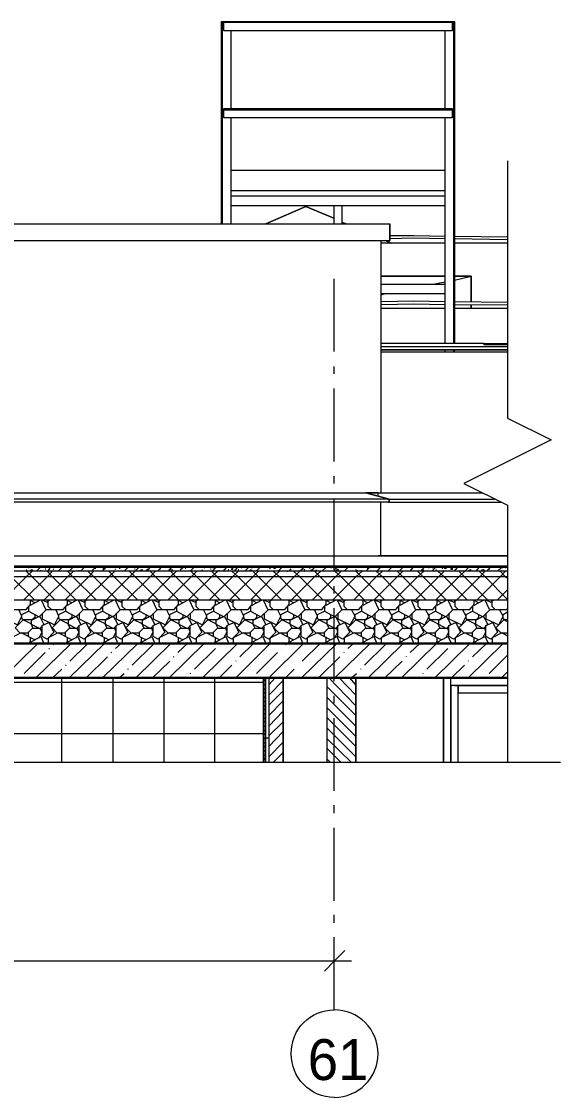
# Model space of a CAD drawing. Header units: millimetres. Extents: x 2294 to 908349, y -83289 to 219220.
# Drawn here: x 840097 to 843920, y 192470 to 200094 of the extents above; entities that cross this region are included whole.
import ezdxf

# ---------------------------------------------------------------- set-up
doc = ezdxf.new("R2010")
doc.units = ezdxf.units.MM
doc.layers.add('PDF _Геометрия', color=7, linetype='Continuous')
doc.layers.add('PDF _Текст', color=7, linetype='Continuous')

msp = doc.modelspace()

# ---------------------------------------------------------------- linework, layer by layer
at = {"layer": 'PDF _Геометрия', "lineweight": 9}
for points in [[(841515.4, 198660), (841515.4, 200093.9), (841519.8, 200093.9), (841581, 200093.9)], [(843102.3, 200093.9), (843163.5, 200093.9), (843167.8, 200093.9), (843167.8, 197811.9)], [(841581, 200028.3), (841581, 199477.5)], [(843102.3, 199477.5), (843102.3, 200028.3)], [(841581, 199411.9), (841581, 198660)], [(843102.3, 197811.9), (843102.3, 199411.9)], [(843543.8, 199105.9), (843543.8, 197283), (843854.2, 197130), (843233.4, 196819.6), (843543.8, 196666.6), (843543.8, 194843.6)], [(841581, 199040.3), (843102.3, 199040.3)], [(841581, 198896.1), (843102.3, 198896.1)], [(843102.3, 198856.7), (841581, 198856.7)], [(841581, 198791.2), (843102.3, 198791.2)], [(842311, 198791.2), (842311, 198660)], [(842372.2, 198660), (842372.2, 198791.2)], [(823128.5, 198542), (823128.5, 198660), (842708.8, 198660), (842708.8, 198542)], [(823128.5, 198660), (823128.5, 198542), (842708.8, 198542), (842708.8, 198660)], [(827670.6, 196981.3), (827670.6, 196754), (830796.3, 196754), (830796.3, 197672), (832077.2, 197672), (832077.2, 196754), (836050.9, 196754), (836050.9, 197519), (838136.2, 197519), (838136.2, 196754), (842647.6, 196754), (842647.6, 198542)], [(842678.2, 198542), (842717.6, 198524.5), (842678.2, 198542)], [(842708.8, 198577), (842879.3, 198577), (843102.3, 198572.6)], [(843102.3, 198555.1), (842879.3, 198559.5), (842708.8, 198555.1)], [(843167.8, 198572.6), (843543.8, 198568.2)], [(843543.8, 198546.4), (843167.8, 198555.1)], [(843102.3, 198524.5), (842647.6, 198524.5)], [(843543.8, 198524.5), (843167.8, 198524.5)], [(842315.4, 197755.1), (842315.4, 198270.9)], [(843102.3, 198231.6), (842647.6, 198231.6)], [(843001.7, 198231.6), (843102.3, 198249.1)], [(843167.8, 198262.2), (843285.9, 198288.4)], [(842647.6, 198166), (843102.3, 198166)], [(842647.6, 198157.3), (842678.2, 198166)], [(842647.6, 198109.2), (842879.3, 198113.6), (843102.3, 198109.2)], [(843102.3, 198087.3), (842879.3, 198091.7), (842647.6, 198087.3)], [(843167.8, 198109.2), (843543.8, 198104.8)], [(843543.8, 198083), (843167.8, 198087.3)], [(843102.3, 198061.1), (842647.6, 198061.1)], [(843543.8, 198061.1), (843167.8, 198061.1)], [(843543.8, 197803.2), (843377.7, 197803.2), (843377.7, 197811.9), (842647.6, 197811.9)], [(842647.6, 197790.1), (843543.8, 197790.1)], [(843102.3, 197750.7), (843102.3, 197768.2)], [(843167.8, 197750.7), (843167.8, 197768.2)], [(843377.7, 197803.2), (843377.7, 197811.9), (843543.8, 197811.9)], [(843543.8, 197750.7), (842647.6, 197750.7)], [(842315.4, 197597.7), (842315.4, 197650.2)], [(842315.4, 196977), (842315.4, 197492.8)], [(842315.4, 196819.6), (842315.4, 196872)], [(842700.1, 196688.4), (842704.5, 196688.4), (842704.5, 196710.3), (838236.7, 196710.3)], [(842315.4, 196198.8), (842315.4, 196714.7)], [(842704.5, 196710.3), (842538.3, 196754), (842704.5, 196710.3), (842704.5, 196688.4), (843495.7, 196688.4)], [(842625.8, 196727.8), (842625.8, 196754), (843368.9, 196754)], [(842695.7, 196710.3), (843452, 196710.3)], [(842704.5, 196688.4), (838171.1, 196688.4), (838171.1, 196308.1), (843543.8, 196308.1), (842625.8, 196308.1)], [(842643.3, 196688.4), (842643.3, 196308.1)], [(843543.8, 196233.8), (838166.8, 196233.8), (838166.8, 196229.4), (838166.8, 196225.1), (838166.8, 196198.8), (838166.8, 196159.5), (838166.8, 195993.4), (838166.8, 195687.3), (843543.8, 195687.3)], [(842315.4, 196041.4), (842315.4, 196093.9)], [(842315.4, 195420.7), (842315.4, 195936.5)], [(841830.1, 194843.6), (841830.1, 195442.5), (841825.8, 195442.5), (841812.7, 195442.5), (841812.7, 194843.6), (841812.7, 195442.5), (837908.8, 195442.5)], [(841825.8, 195442.5), (841825.8, 194843.6)], [(841852, 195442.5), (841830.1, 195442.5)], [(841952.5, 195018.5), (841952.5, 195442.5), (841952.5, 194843.6), (841952.5, 195442.5), (841852, 195442.5), (841852, 194843.6)], [(842468.4, 195442.5), (842468.4, 194843.6), (842468.4, 195442.5), (842262.9, 195442.5), (842262.9, 194843.6)], [(843543.8, 195442.5), (843167.8, 195442.5), (843141.6, 195442.5), (843089.2, 195442.5), (843089.2, 195363.9), (843089.2, 194843.6), (843089.2, 195442.5), (842468.4, 195442.5), (842468.4, 194843.6)], [(843141.6, 195390.1), (843141.6, 194843.6), (843141.6, 195363.9), (843141.6, 195442.5)], [(843194.1, 194843.6), (843194.1, 195390.1), (843141.6, 195390.1), (843150.4, 195390.1)], [(843167.8, 195390.1), (843543.8, 195390.1), (843194.1, 195390.1), (843194.1, 195337.6), (843543.8, 195337.6)], [(842315.4, 195263.3), (842315.4, 195315.8)], [(843919.8, 194843.6), (836553.7, 194843.6), (836396.3, 194533.3), (836085.9, 195154), (835932.9, 194843.6), (828426.9, 194843.6)], [(842315.4, 194642.5), (842315.4, 195158.4)], [(841830.1, 195018.5), (841852, 195018.5)], [(842315.4, 194485.2), (842315.4, 194542)], [(842315.4, 193864.4), (842315.4, 194380.2)], [(842315.4, 193707), (842315.4, 193763.9)], [(842315.4, 193086.3), (842315.4, 193606.5)], [(842245.4, 193366), (842315.4, 193436), (842389.7, 193510.3)], [(842315.4, 193335.4), (842315.4, 193436), (842315.4, 193558.4)], [(842437.8, 193436), (827216, 193436)]]:
    msp.add_lwpolyline(points, dxfattribs=at)
for points in [[(841519.8, 198660), (841519.8, 200093.9)], [(841532.9, 200093.9), (843150.4, 200093.9), (843150.4, 200089.5), (843150.4, 200028.3), (841532.9, 200028.3), (841532.9, 200089.5)], [(841532.9, 200089.5), (843150.4, 200089.5)], [(843163.5, 200093.9), (843163.5, 197811.9)], [(841532.9, 199477.5), (843150.4, 199477.5), (843150.4, 199468.8), (843150.4, 199411.9), (841532.9, 199411.9), (841532.9, 199468.8)], [(841532.9, 199468.8), (843150.4, 199468.8)], [(841830.1, 198660), (842114.3, 198782.4), (842311, 198699.4), (842114.3, 198782.4)], [(842372.2, 198668.8), (842398.4, 198660)], [(843102.3, 198288.4), (842647.6, 198288.4)], [(843285.9, 198288.4), (843167.8, 198288.4), (843285.9, 198288.4), (843285.9, 198109.2)], [(843285.9, 198061.1), (843285.9, 198087.3)], [(843543.8, 197768.2), (842647.6, 197768.2)], [(843163.5, 197768.2), (843163.5, 197750.7)], [(842625.8, 196754), (842538.3, 196754)]]:
    msp.add_lwpolyline(points, close=True, dxfattribs=at)
at = {"layer": 'PDF _Геометрия', "lineweight": 30}
msp.add_lwpolyline([(843543.8, 195687.3), (827495.8, 195687.3), (827495.8, 196928.9), (827237.8, 196928.9), (827237.8, 195687.3), (827237.8, 195442.5), (827237.8, 194843.6), (827753.7, 194843.6), (827753.7, 195442.5), (843543.8, 195442.5)], dxfattribs=at)
at = {"layer": 'PDF _Геометрия', "lineweight": 20}
for points in [[(843543.8, 196229.4), (838166.8, 196229.4)], [(843543.8, 196225.1), (838166.8, 196225.1)], [(843543.8, 196198.8), (838166.8, 196198.8)], [(843543.8, 196159.5), (838166.8, 196159.5)], [(843543.8, 195993.4), (838166.8, 195993.4)]]:
    msp.add_lwpolyline(points, dxfattribs=at)
at = {"layer": 'PDF _Геометрия', "color": 250, "lineweight": 9, "true_color": 0x1d1d1d}
for points in [[(839967.9, 195993.4), (840129.6, 196159.5), (840173.3, 196198.8)], [(840190.8, 195993.4), (840024.7, 196159.5), (839985.3, 196198.8)], [(840112.1, 195993.4), (840278.2, 196159.5), (840317.6, 196198.8)], [(840129.6, 196207.6), (840134, 196207.6)], [(840335.1, 195993.4), (840173.3, 196159.5), (840129.6, 196198.8)], [(840147.1, 196220.7), (840151.5, 196225.1)], [(840203.9, 196198.8), (840230.1, 196225.1)], [(840230.1, 196203.2), (840234.5, 196203.2)], [(840256.4, 195993.4), (840422.5, 196159.5), (840466.2, 196198.8)], [(840265.1, 196216.3), (840269.5, 196216.3)], [(840483.7, 195989), (840483.7, 195993.4), (840317.6, 196159.5), (840278.2, 196198.8)], [(840282.6, 196198.8), (840300.1, 196220.7)], [(840300.1, 196198.8), (840304.5, 196203.2), (840304.5, 196198.8)], [(840322, 196211.9), (840326.3, 196216.3)], [(840356.9, 196198.8), (840383.2, 196225.1)], [(840405, 195993.4), (840571.1, 196159.5), (840610.5, 196198.8)], [(840628, 195993.4), (840461.8, 196159.5), (840422.5, 196198.8)], [(840435.6, 196198.8), (840461.8, 196225.1)], [(840501.2, 196203.2), (840505.6, 196203.2)], [(840514.3, 196198.8), (840540.5, 196225.1)], [(840549.3, 195993.4), (840715.4, 196159.5), (840759.1, 196198.8)], [(840776.6, 195993.4), (840610.5, 196159.5), (840566.8, 196198.8)], [(840593, 196198.8), (840619.2, 196225.1)], [(840619.2, 196220.7), (840623.6, 196220.7)], [(840671.7, 196198.8), (840693.5, 196225.1)], [(840697.9, 195993.4), (840864, 196159.5), (840903.4, 196198.8), (840929.6, 196225.1)], [(840697.9, 196203.2), (840697.9, 196203.2)], [(840920.9, 195993.4), (840754.7, 196159.5), (840715.4, 196198.8)], [(840750.4, 196198.8), (840750.4, 196198.8)], [(840763.5, 196211.9), (840763.5, 196216.3)], [(840794.1, 196216.3), (840794.1, 196220.7)], [(840824.7, 196198.8), (840850.9, 196225.1)], [(840842.2, 195993.4), (841008.3, 196159.5), (841047.6, 196198.8)], [(841069.5, 195993.4), (840903.4, 196159.5), (840859.7, 196198.8)], [(840899, 196216.3), (840903.4, 196216.3)], [(840947.1, 196198.8), (840938.3, 196203.2), (840951.5, 196211.9), (840951.5, 196198.8)], [(840982.1, 196198.8), (841008.3, 196225.1)], [(840990.8, 195993.4), (841152.5, 196159.5), (841196.3, 196198.8)], [(841213.8, 195993.4), (841047.6, 196159.5), (841008.3, 196198.8)], [(841034.5, 196207.6), (841034.5, 196207.6)], [(841060.7, 196198.8), (841087, 196225.1)], [(841078.2, 196216.3), (841082.6, 196216.3)], [(841135.1, 195993.4), (841301.2, 196159.5), (841340.5, 196198.8)], [(841139.4, 196198.8), (841161.3, 196225.1)], [(841148.2, 196225.1), (841152.5, 196225.1)], [(841358, 195993.4), (841191.9, 196159.5), (841152.5, 196198.8)], [(841156.9, 196211.9), (841161.3, 196211.9)], [(841165.7, 196207.6), (841170, 196207.6)], [(841222.5, 196207.6), (841240, 196225.1), (841244.4, 196225.1)], [(841257.5, 196220.7), (841261.8, 196220.7)], [(841279.3, 195993.4), (841445.4, 196159.5), (841489.2, 196198.8)], [(841292.4, 196198.8), (841318.7, 196225.1)], [(841506.6, 195993.4), (841340.5, 196159.5), (841296.8, 196198.8)], [(841340.5, 196220.7), (841340.5, 196220.7)], [(841371.1, 196198.8), (841379.9, 196207.6)], [(841393, 196220.7), (841397.4, 196225.1)], [(841428, 195993.4), (841594.1, 196159.5), (841633.4, 196198.8)], [(841436.7, 196216.3), (841441.1, 196216.3)], [(841650.9, 195993.4), (841484.8, 196159.5), (841445.4, 196198.8)], [(841449.8, 196198.8), (841476, 196225.1)], [(841454.2, 196225.1), (841454.2, 196225.1)], [(841454.2, 196225.1), (841462.9, 196225.1)], [(841462.9, 196225.1), (841462.9, 196225.1)], [(841493.5, 196203.2), (841497.9, 196203.2)], [(841528.5, 196198.8), (841550.4, 196225.1)], [(841532.9, 196211.9), (841537.2, 196211.9)], [(841550.4, 196203.2), (841550.4, 196203.2)], [(841563.5, 196211.9), (841567.8, 196211.9)], [(841572.2, 195993.4), (841738.3, 196159.5), (841777.7, 196198.8)], [(841734, 195958.4), (841799.5, 195993.4), (841633.4, 196159.5), (841589.7, 196198.8)], [(841607.2, 196198.8), (841629.1, 196225.1)], [(841633.4, 196211.9), (841637.8, 196211.9)], [(841633.4, 196207.6), (841633.4, 196207.6)], [(841655.3, 196225.1), (841659.7, 196220.7)], [(841681.5, 196198.8), (841707.7, 196225.1)], [(841720.9, 195993.4), (841882.6, 196159.5), (841926.3, 196198.8)], [(841729.6, 196220.7), (841734, 196225.1)], [(841729.6, 196203.2), (841734, 196203.2)], [(841943.8, 195993.4), (841777.7, 196159.5), (841738.3, 196198.8)], [(841760.2, 196198.8), (841786.4, 196225.1)], [(841821.4, 195993.4), (841852, 195980.2), (841865.1, 195993.4), (842031.2, 196159.5), (842070.6, 196198.8)], [(841838.9, 196198.8), (841843.3, 196203.2)], [(841856.4, 196216.3), (841865.1, 196225.1)], [(841856.4, 196198.8), (841856.4, 196198.8)], [(841856.4, 196198.8), (841856.4, 196198.8)], [(842088.1, 195993.4), (841926.3, 196159.5), (841882.6, 196198.8)], [(841917.6, 196198.8), (841943.8, 196225.1)], [(841978.8, 196198.8), (841983.1, 196198.8)], [(841996.3, 196198.8), (842009.4, 196216.3)], [(842009.4, 196198.8), (842013.7, 196203.2)], [(842009.4, 195993.4), (842175.5, 196159.5), (842219.2, 196198.8)], [(842236.7, 195993.4), (842070.6, 196159.5), (842026.9, 196198.8)], [(842075, 196198.8), (842096.8, 196225.1)], [(842092.4, 196216.3), (842096.8, 196216.3)], [(842101.2, 196211.9), (842105.6, 196211.9)], [(842140.5, 196220.7), (842144.9, 196220.7)], [(842149.3, 196198.8), (842175.5, 196225.1)], [(842158, 195993.4), (842324.1, 196159.5), (842363.5, 196198.8)], [(842381, 195993.4), (842214.8, 196159.5), (842175.5, 196198.8)], [(842184.2, 196207.6), (842188.6, 196203.2)], [(842228, 196198.8), (842254.2, 196225.1)], [(842293.5, 196225.1), (842293.5, 196220.7)], [(842302.3, 195993.4), (842468.4, 196159.5), (842512.1, 196198.8)], [(842306.6, 196198.8), (842332.9, 196225.1)], [(842529.6, 195993.4), (842363.5, 196159.5), (842319.8, 196198.8)], [(842328.5, 196198.8), (842341.6, 196216.3), (842346, 196198.8)], [(842385.3, 196198.8), (842411.6, 196225.1)], [(842442.2, 196203.2), (842446.5, 196198.8)], [(842450.9, 195993.4), (842612.7, 196159.5), (842656.4, 196198.8)], [(842468.4, 196207.6), (842472.8, 196211.9)], [(842673.9, 195993.4), (842507.7, 196159.5), (842468.4, 196198.8)], [(842477.1, 196203.2), (842481.5, 196203.2)], [(842485.9, 196225.1), (842485.9, 196225.1)], [(842507.7, 196203.2), (842512.1, 196203.2)], [(842538.3, 196198.8), (842564.6, 196225.1)], [(842551.5, 196220.7), (842551.5, 196216.3)], [(842555.8, 196211.9), (842555.8, 196211.9)], [(842573.3, 196216.3), (842573.3, 196216.3)], [(842595.2, 195993.4), (842761.3, 196159.5), (842800.6, 196198.8)], [(842818.1, 195993.4), (842656.4, 196159.5), (842612.7, 196198.8)], [(842617, 196198.8), (842643.3, 196225.1)], [(842625.8, 196220.7), (842625.8, 196220.7)], [(842695.7, 196198.8), (842721.9, 196225.1)], [(842739.4, 195993.4), (842905.6, 196159.5), (842949.3, 196198.8)], [(842966.8, 195993.4), (842800.6, 196159.5), (842761.3, 196198.8)], [(842774.4, 196198.8), (842800.6, 196225.1)], [(842853.1, 196198.8), (842875, 196225.1)], [(842888.1, 195993.4), (843054.2, 196159.5), (843093.5, 196198.8)], [(843045.4, 195958.4), (843111, 195993.4), (842944.9, 196159.5), (842905.6, 196198.8)], [(842931.8, 196203.2), (842953.6, 196225.1)], [(842940.5, 196211.9), (842944.9, 196207.6)], [(842944.9, 196203.2), (842949.3, 196207.6)], [(842984.2, 196225.1), (842984.2, 196220.7)], [(843006.1, 196198.8), (843032.3, 196225.1)], [(843010.5, 196225.1), (843010.5, 196225.1)], [(843010.5, 196225.1), (843019.2, 196225.1)], [(843019.2, 196225.1), (843019.2, 196225.1)], [(843032.3, 195993.4), (843198.4, 196159.5), (843242.2, 196198.8), (843268.4, 196225.1)], [(843036.7, 196207.6), (843041.1, 196207.6)], [(843041.1, 196220.7), (843041.1, 196220.7)], [(843259.6, 195993.4), (843093.5, 196159.5), (843049.8, 196198.8)], [(843080.4, 196220.7), (843084.8, 196216.3)], [(843084.8, 196198.8), (843089.2, 196203.2)], [(843102.3, 196216.3), (843102.3, 196220.7)], [(843154.7, 196225.1), (843159.1, 196225.1)], [(843163.5, 196198.8), (843189.7, 196225.1)], [(843194.1, 195927.8), (843172.2, 195949.6), (843172.2, 195989), (843181, 195993.4), (843347.1, 196159.5), (843386.4, 196198.8)], [(843176.6, 196216.3), (843181, 196211.9)], [(843403.9, 195993.4), (843237.8, 196159.5), (843198.4, 196198.8)], [(843277.1, 196211.9), (843277.1, 196207.6)], [(843320.9, 196198.8), (843342.7, 196225.1)], [(843325.2, 195993.4), (843491.3, 196159.5), (843530.7, 196198.8)], [(843543.8, 195997.7), (843386.4, 196159.5), (843342.7, 196198.8)], [(843373.3, 196207.6), (843377.7, 196203.2)], [(843395.2, 196198.8), (843421.4, 196225.1)], [(843412.7, 196198.8), (843412.7, 196198.8)], [(843412.7, 196198.8), (843412.7, 196198.8)], [(843417, 196207.6), (843417, 196211.9)], [(843473.9, 196203.2), (843473.9, 196198.8), (843500.1, 196225.1)], [(843491.3, 196225.1), (843495.7, 196225.1)], [(843543.8, 196146.4), (843530.7, 196159.5), (843491.3, 196198.8)], [(843495.7, 196225.1), (843495.7, 196225.1)], [(843508.8, 196220.7), (843508.8, 196225.1)], [(843530.7, 196225.1), (843535.1, 196220.7)], [(843469.5, 195993.4), (843543.8, 196067.7)], [(839884.8, 195949.6), (839884.8, 195914.7), (839959.1, 195875.3), (840011.6, 195927.8), (840129.6, 195927.8), (840160.2, 195962.8), (840160.2, 195989)], [(840147.1, 195949.6), (840147.1, 195914.7), (840221.4, 195875.3), (840273.9, 195927.8), (840391.9, 195927.8), (840422.5, 195962.8), (840422.5, 195989)], [(840190.8, 195975.9), (840155.8, 195993.4)], [(840160.2, 195958.4), (840225.8, 195993.4)], [(840221.4, 195989), (840221.4, 195993.4)], [(840269.5, 195927.8), (840238.9, 195993.4)], [(840247.6, 195993.4), (840278.2, 195980.2), (840291.3, 195993.4)], [(840308.8, 195927.8), (840287, 195949.6), (840287, 195989), (840295.7, 195993.4)], [(840409.4, 195949.6), (840409.4, 195914.7), (840483.7, 195875.3), (840536.2, 195927.8), (840654.2, 195927.8), (840684.8, 195962.8), (840684.8, 195989)], [(840453.1, 195975.9), (840418.1, 195993.4)], [(840422.5, 195958.4), (840488.1, 195993.4)], [(840531.8, 195927.8), (840501.2, 195993.4)], [(840509.9, 195993.4), (840540.5, 195980.2), (840553.6, 195993.4)], [(840571.1, 195927.8), (840549.3, 195949.6), (840549.3, 195989), (840558, 195993.4)], [(840671.7, 195949.6), (840671.7, 195914.7), (840746, 195875.3), (840798.5, 195927.8), (840916.5, 195927.8), (840947.1, 195962.8), (840947.1, 195989)], [(840715.4, 195975.9), (840680.4, 195993.4)], [(840684.8, 195958.4), (840750.4, 195993.4)], [(840746, 195989), (840746, 195993.4)], [(840794.1, 195927.8), (840763.5, 195993.4)], [(840772.2, 195993.4), (840802.8, 195980.2), (840815.9, 195993.4)], [(840833.4, 195927.8), (840811.6, 195949.6), (840811.6, 195989), (840820.3, 195993.4)], [(840934, 195949.6), (840934, 195914.7), (841008.3, 195875.3), (841060.7, 195927.8), (841178.8, 195927.8), (841209.4, 195962.8), (841209.4, 195989)], [(840977.7, 195975.9), (840942.7, 195993.4)], [(840947.1, 195958.4), (841012.7, 195993.4)], [(841008.3, 195989), (841008.3, 195993.4)], [(841056.4, 195927.8), (841025.8, 195993.4)], [(841034.5, 195993.4), (841065.1, 195980.2), (841078.2, 195993.4)], [(841095.7, 195927.8), (841073.9, 195949.6), (841073.9, 195989), (841082.6, 195993.4)], [(841196.3, 195949.6), (841196.3, 195914.7), (841270.6, 195875.3), (841323, 195927.8), (841441.1, 195927.8), (841471.7, 195962.8), (841471.7, 195989)], [(841240, 195975.9), (841205, 195993.4)], [(841209.4, 195958.4), (841275, 195993.4)], [(841270.6, 195989), (841270.6, 195993.4)], [(841318.7, 195927.8), (841288.1, 195993.4)], [(841296.8, 195993.4), (841327.4, 195980.2), (841340.5, 195993.4)], [(841358, 195927.8), (841336.2, 195949.6), (841336.2, 195989), (841344.9, 195993.4)], [(841458.6, 195949.6), (841458.6, 195914.7), (841532.9, 195875.3), (841585.3, 195927.8), (841703.4, 195927.8), (841734, 195962.8), (841734, 195989)], [(841502.3, 195975.9), (841467.3, 195993.4)], [(841471.7, 195958.4), (841537.2, 195993.4)], [(841532.9, 195989), (841532.9, 195993.4)], [(841581, 195927.8), (841550.4, 195993.4)], [(841559.1, 195993.4), (841589.7, 195980.2), (841602.8, 195993.4)], [(841620.3, 195927.8), (841598.5, 195949.6), (841598.5, 195989), (841607.2, 195993.4)], [(841720.9, 195949.6), (841720.9, 195914.7), (841795.2, 195875.3), (841847.6, 195927.8), (841965.7, 195927.8), (841996.3, 195962.8), (841996.3, 195989)], [(841764.6, 195975.9), (841729.6, 195993.4)], [(841795.2, 195989), (841795.2, 195993.4)], [(841843.3, 195927.8), (841812.7, 195993.4)], [(841882.6, 195927.8), (841860.7, 195949.6), (841860.7, 195989), (841869.5, 195993.4)], [(841983.1, 195949.6), (841983.1, 195914.7), (842057.5, 195875.3), (842109.9, 195927.8), (842228, 195927.8), (842258.6, 195962.8), (842258.6, 195989)], [(842026.9, 195975.9), (841991.9, 195993.4)], [(841996.3, 195958.4), (842061.8, 195993.4)], [(842057.5, 195989), (842057.5, 195993.4)], [(842105.6, 195927.8), (842075, 195993.4)], [(842083.7, 195993.4), (842114.3, 195980.2), (842127.4, 195993.4)], [(842144.9, 195927.8), (842123, 195949.6), (842123, 195989), (842131.8, 195993.4)], [(842245.4, 195949.6), (842245.4, 195914.7), (842319.8, 195875.3), (842372.2, 195927.8), (842490.3, 195927.8), (842520.9, 195962.8), (842520.9, 195989)], [(842289.2, 195975.9), (842254.2, 195993.4)], [(842258.6, 195958.4), (842324.1, 195993.4)], [(842319.8, 195989), (842319.8, 195993.4)], [(842367.8, 195927.8), (842337.2, 195993.4)], [(842346, 195993.4), (842376.6, 195980.2), (842389.7, 195993.4)], [(842407.2, 195927.8), (842385.3, 195949.6), (842385.3, 195989), (842394.1, 195993.4)], [(842507.7, 195949.6), (842507.7, 195914.7), (842582.1, 195875.3), (842634.5, 195927.8), (842752.5, 195927.8), (842783.1, 195962.8), (842783.1, 195989)], [(842551.5, 195975.9), (842516.5, 195993.4)], [(842520.9, 195958.4), (842586.4, 195993.4)], [(842582.1, 195989), (842582.1, 195993.4)], [(842630.1, 195927.8), (842599.5, 195993.4)], [(842608.3, 195993.4), (842638.9, 195980.2), (842652, 195993.4)], [(842669.5, 195927.8), (842647.6, 195949.6), (842647.6, 195989), (842656.4, 195993.4)], [(842770, 195949.6), (842770, 195914.7), (842844.3, 195875.3), (842896.8, 195927.8), (843014.8, 195927.8), (843045.4, 195962.8), (843045.4, 195989)], [(842813.7, 195975.9), (842778.8, 195993.4)], [(842783.1, 195958.4), (842848.7, 195993.4)], [(842844.3, 195989), (842844.3, 195993.4)], [(842892.4, 195927.8), (842861.8, 195993.4)], [(842870.6, 195993.4), (842901.2, 195980.2), (842914.3, 195993.4)], [(842931.8, 195927.8), (842909.9, 195949.6), (842909.9, 195989), (842918.7, 195993.4)], [(843032.3, 195949.6), (843032.3, 195914.7), (843106.6, 195875.3), (843159.1, 195927.8), (843277.1, 195927.8), (843307.7, 195962.8), (843307.7, 195989)], [(843076, 195975.9), (843041.1, 195993.4)], [(843106.6, 195989), (843106.6, 195993.4)], [(843154.7, 195927.8), (843124.1, 195993.4)], [(843132.9, 195993.4), (843163.5, 195980.2), (843176.6, 195993.4)], [(843294.6, 195949.6), (843294.6, 195914.7), (843368.9, 195875.3), (843421.4, 195927.8), (843539.4, 195927.8), (843543.8, 195936.5)], [(843338.3, 195975.9), (843303.4, 195993.4)], [(843307.7, 195958.4), (843373.3, 195993.4)], [(843368.9, 195989), (843368.9, 195993.4)], [(843417, 195927.8), (843386.4, 195993.4)], [(843395.2, 195993.4), (843425.8, 195980.2), (843438.9, 195993.4)], [(843456.4, 195927.8), (843434.5, 195949.6), (843434.5, 195989), (843443.3, 195993.4)], [(839981, 195901.6), (839981, 195862.2), (840068.4, 195818.5), (840099, 195879.7), (840077.1, 195927.8)], [(840190.8, 195892.8), (840190.8, 195871), (840173.3, 195853.5), (840112.1, 195853.5), (840099, 195862.2), (840099, 195892.8), (840147.1, 195914.7)], [(840243.3, 195901.6), (840243.3, 195862.2), (840330.7, 195818.5), (840361.3, 195879.7), (840339.4, 195927.8)], [(840453.1, 195892.8), (840453.1, 195871), (840435.6, 195853.5), (840374.4, 195853.5), (840361.3, 195862.2), (840361.3, 195892.8), (840409.4, 195914.7)], [(840505.6, 195901.6), (840505.6, 195862.2), (840593, 195818.5), (840623.6, 195879.7), (840601.7, 195927.8)], [(840715.4, 195892.8), (840715.4, 195871), (840697.9, 195853.5), (840636.7, 195853.5), (840623.6, 195862.2), (840623.6, 195892.8), (840671.7, 195914.7)], [(840767.9, 195901.6), (840767.9, 195862.2), (840855.3, 195818.5), (840885.9, 195879.7), (840864, 195927.8)], [(840977.7, 195892.8), (840977.7, 195871), (840960.2, 195853.5), (840899, 195853.5), (840885.9, 195862.2), (840885.9, 195892.8), (840934, 195914.7)], [(841030.1, 195901.6), (841030.1, 195862.2), (841117.6, 195818.5), (841148.2, 195879.7), (841126.3, 195927.8)], [(841240, 195892.8), (841240, 195871), (841222.5, 195853.5), (841161.3, 195853.5), (841148.2, 195862.2), (841148.2, 195892.8), (841196.3, 195914.7)], [(841292.4, 195901.6), (841292.4, 195862.2), (841379.9, 195818.5), (841410.5, 195879.7), (841388.6, 195927.8)], [(841502.3, 195892.8), (841502.3, 195871), (841484.8, 195853.5), (841423.6, 195853.5), (841410.5, 195862.2), (841410.5, 195892.8), (841458.6, 195914.7)], [(841554.7, 195901.6), (841554.7, 195862.2), (841642.2, 195818.5), (841672.8, 195879.7), (841650.9, 195927.8)], [(841764.6, 195892.8), (841764.6, 195871), (841747.1, 195853.5), (841685.9, 195853.5), (841672.8, 195862.2), (841672.8, 195892.8), (841720.9, 195914.7)], [(841817, 195901.6), (841817, 195862.2), (841904.5, 195818.5), (841935.1, 195879.7), (841913.2, 195927.8)], [(842026.9, 195892.8), (842026.9, 195871), (842009.4, 195853.5), (841948.2, 195853.5), (841935.1, 195862.2), (841935.1, 195892.8), (841983.1, 195914.7)], [(842079.3, 195901.6), (842079.3, 195862.2), (842166.8, 195818.5), (842197.4, 195879.7), (842175.5, 195927.8)], [(842289.2, 195892.8), (842289.2, 195871), (842271.7, 195853.5), (842210.5, 195853.5), (842197.4, 195862.2), (842197.4, 195892.8), (842245.4, 195914.7)], [(842341.6, 195901.6), (842341.6, 195862.2), (842429, 195818.5), (842464, 195879.7), (842437.8, 195927.8)], [(842551.5, 195892.8), (842551.5, 195871), (842534, 195853.5), (842472.8, 195853.5), (842464, 195862.2), (842464, 195892.8), (842507.7, 195914.7)], [(842603.9, 195901.6), (842603.9, 195862.2), (842691.3, 195818.5), (842726.3, 195879.7), (842700.1, 195927.8)], [(842813.7, 195892.8), (842813.7, 195871), (842796.3, 195853.5), (842735.1, 195853.5), (842726.3, 195862.2), (842726.3, 195892.8), (842770, 195914.7)], [(842866.2, 195901.6), (842866.2, 195862.2), (842958, 195818.5), (842988.6, 195879.7), (842962.4, 195927.8)], [(843076, 195892.8), (843076, 195871), (843058.6, 195853.5), (842997.4, 195853.5), (842988.6, 195862.2), (842988.6, 195892.8), (843032.3, 195914.7)], [(843128.5, 195901.6), (843128.5, 195862.2), (843220.3, 195818.5), (843250.9, 195879.7), (843224.7, 195927.8)], [(843338.3, 195892.8), (843338.3, 195871), (843320.9, 195853.5), (843259.6, 195853.5), (843250.9, 195862.2), (843250.9, 195892.8), (843294.6, 195914.7)], [(843390.8, 195901.6), (843390.8, 195862.2), (843482.6, 195818.5), (843513.2, 195879.7), (843487, 195927.8)], [(843543.8, 195853.5), (843521.9, 195853.5), (843513.2, 195862.2), (843513.2, 195892.8), (843543.8, 195910.3)], [(840221.4, 195726.7), (840243.3, 195770.4), (840230.1, 195792.3), (840173.3, 195792.3)], [(840483.7, 195726.7), (840505.6, 195770.4), (840492.4, 195792.3), (840435.6, 195792.3)], [(840746, 195726.7), (840767.9, 195770.4), (840759.1, 195792.3), (840697.9, 195792.3)], [(841008.3, 195726.7), (841030.1, 195770.4), (841021.4, 195792.3), (840960.2, 195792.3)], [(841270.6, 195726.7), (841292.4, 195770.4), (841283.7, 195792.3), (841222.5, 195792.3)], [(841532.9, 195726.7), (841554.7, 195770.4), (841546, 195792.3), (841484.8, 195792.3)], [(841795.2, 195726.7), (841817, 195770.4), (841808.3, 195792.3), (841747.1, 195792.3)], [(842057.5, 195726.7), (842079.3, 195770.4), (842070.6, 195792.3), (842009.4, 195792.3)], [(842319.8, 195726.7), (842341.6, 195770.4), (842332.9, 195792.3), (842271.7, 195792.3)], [(842582.1, 195726.7), (842603.9, 195770.4), (842595.2, 195792.3), (842534, 195792.3)], [(842844.3, 195726.7), (842866.2, 195770.4), (842857.5, 195792.3), (842796.3, 195792.3)], [(843106.6, 195726.7), (843128.5, 195770.4), (843119.8, 195792.3), (843058.6, 195792.3)], [(843368.9, 195726.7), (843390.8, 195770.4), (843382.1, 195792.3), (843320.9, 195792.3)], [(843543.8, 195840.4), (843517.6, 195853.5), (843460.7, 195796.6), (843495.7, 195761.7), (843543.8, 195761.7)], [(840190.8, 195713.6), (840094.6, 195761.7), (840024.7, 195726.7), (840024.7, 195687.3)], [(840147.1, 195735.4), (840147.1, 195770.4)], [(840151.5, 195687.3), (840160.2, 195700.5), (840160.2, 195726.7)], [(840160.2, 195696.1), (840234.5, 195735.4), (840256.4, 195687.3)], [(840453.1, 195713.6), (840356.9, 195761.7), (840287, 195726.7), (840287, 195687.3)], [(840409.4, 195735.4), (840409.4, 195770.4)], [(840413.8, 195687.3), (840422.5, 195700.5), (840422.5, 195726.7)], [(840422.5, 195696.1), (840496.8, 195735.4), (840518.7, 195687.3)], [(840715.4, 195713.6), (840619.2, 195761.7), (840549.3, 195726.7), (840549.3, 195687.3)], [(840671.7, 195735.4), (840671.7, 195770.4)], [(840676, 195687.3), (840684.8, 195700.5), (840684.8, 195726.7)], [(840684.8, 195696.1), (840759.1, 195735.4), (840781, 195687.3)], [(840977.7, 195713.6), (840881.5, 195761.7), (840811.6, 195726.7), (840811.6, 195687.3)], [(840934, 195735.4), (840934, 195770.4)], [(840938.3, 195687.3), (840947.1, 195700.5), (840947.1, 195726.7)], [(840947.1, 195696.1), (841021.4, 195735.4), (841043.3, 195687.3)], [(841240, 195713.6), (841143.8, 195761.7), (841073.9, 195726.7), (841073.9, 195687.3)], [(841196.3, 195735.4), (841196.3, 195770.4)], [(841200.6, 195687.3), (841209.4, 195700.5), (841209.4, 195726.7)], [(841209.4, 195696.1), (841283.7, 195735.4), (841305.6, 195687.3)], [(841502.3, 195713.6), (841406.1, 195761.7), (841336.2, 195726.7), (841336.2, 195687.3)], [(841458.6, 195735.4), (841458.6, 195770.4)], [(841462.9, 195687.3), (841471.7, 195700.5), (841471.7, 195726.7)], [(841471.7, 195696.1), (841546, 195735.4), (841567.8, 195687.3)], [(841764.6, 195713.6), (841668.4, 195761.7), (841598.5, 195726.7), (841598.5, 195687.3)], [(841615.9, 195442.5), (841860.7, 195687.3), (841860.7, 195726.7), (841930.7, 195761.7), (842026.9, 195713.6)], [(841720.9, 195735.4), (841720.9, 195770.4)], [(841725.2, 195687.3), (841734, 195700.5), (841734, 195726.7)], [(841734, 195696.1), (841808.3, 195735.4), (841830.1, 195687.3)], [(841983.1, 195735.4), (841983.1, 195770.4)], [(841987.5, 195687.3), (841996.3, 195700.5), (841996.3, 195726.7)], [(841996.3, 195696.1), (842070.6, 195735.4), (842092.4, 195687.3)], [(842289.2, 195713.6), (842193, 195761.7), (842123, 195726.7), (842123, 195687.3)], [(842245.4, 195735.4), (842245.4, 195770.4)], [(842249.8, 195687.3), (842258.6, 195700.5), (842258.6, 195726.7)], [(842258.6, 195696.1), (842332.9, 195735.4), (842354.7, 195687.3)], [(842551.5, 195713.6), (842455.3, 195761.7), (842385.3, 195726.7), (842385.3, 195687.3)], [(842507.7, 195735.4), (842507.7, 195770.4)], [(842512.1, 195687.3), (842520.9, 195700.5), (842520.9, 195726.7)], [(842520.9, 195696.1), (842595.2, 195735.4), (842617, 195687.3)], [(842813.7, 195713.6), (842717.6, 195761.7), (842647.6, 195726.7), (842647.6, 195687.3)], [(842770, 195735.4), (842770, 195770.4)], [(842774.4, 195687.3), (842783.1, 195700.5), (842783.1, 195726.7)], [(842783.1, 195696.1), (842857.5, 195735.4), (842879.3, 195687.3)], [(843076, 195713.6), (842979.9, 195761.7), (842909.9, 195726.7), (842909.9, 195687.3)], [(843032.3, 195735.4), (843032.3, 195770.4)], [(843036.7, 195687.3), (843045.4, 195700.5), (843045.4, 195726.7)], [(843045.4, 195696.1), (843119.8, 195735.4), (843146, 195687.3)], [(843338.3, 195713.6), (843242.2, 195761.7), (843172.2, 195726.7), (843172.2, 195687.3)], [(843294.6, 195735.4), (843294.6, 195770.4)], [(843299, 195687.3), (843307.7, 195700.5), (843307.7, 195726.7)], [(843307.7, 195696.1), (843382.1, 195735.4), (843408.3, 195687.3)], [(843543.8, 195739.8), (843504.5, 195761.7), (843434.5, 195726.7), (843434.5, 195687.3)], [(839963.5, 195442.5), (840212.7, 195687.3)], [(840199.5, 195442.5), (840448.7, 195687.3)], [(840291.3, 195652.4), (840295.7, 195652.4)], [(840322, 195678.6), (840330.7, 195687.3)], [(840435.6, 195442.5), (840684.8, 195687.3)], [(840440, 195560.6), (840566.8, 195687.3)], [(840671.7, 195442.5), (840920.9, 195687.3)], [(840763.5, 195652.4), (840802.8, 195687.3)], [(840881.5, 195534.3), (841030.1, 195678.6)], [(840907.7, 195442.5), (841156.9, 195687.3)], [(841143.8, 195442.5), (841393, 195687.3)], [(841205, 195621.8), (841275, 195687.3)], [(841323, 195503.7), (841471.7, 195652.4)], [(841379.9, 195442.5), (841629.1, 195687.3)], [(841502.3, 195678.6), (841502.3, 195683)], [(841646.5, 195591.2), (841742.7, 195687.3)], [(841852, 195442.5), (842096.8, 195687.3)], [(841943.8, 195652.4), (841943.8, 195652.4)], [(841970, 195678.6), (841978.8, 195687.3)], [(842083.7, 195442.5), (842332.9, 195687.3)], [(842088.1, 195560.6), (842214.8, 195687.3)], [(842319.8, 195442.5), (842568.9, 195687.3)], [(842411.6, 195652.4), (842450.9, 195687.3)], [(842529.6, 195534.3), (842678.2, 195678.6)], [(842555.8, 195442.5), (842805, 195687.3)], [(842791.9, 195442.5), (843041.1, 195687.3)], [(842853.1, 195621.8), (842923, 195687.3)], [(842971.1, 195503.7), (843119.8, 195652.4)], [(843028, 195442.5), (843277.1, 195687.3)], [(843150.4, 195678.6), (843150.4, 195683)], [(843264, 195442.5), (843513.2, 195687.3)], [(843294.6, 195591.2), (843395.2, 195687.3)], [(840116.5, 195473.1), (840265.1, 195621.8)], [(840558, 195446.9), (840706.6, 195591.2)], [(840732.9, 195621.8), (840737.3, 195626.1)], [(841025.8, 195442.5), (841148.2, 195560.6)], [(841174.4, 195591.2), (841178.8, 195595.5)], [(841615.9, 195560.6), (841620.3, 195564.9)], [(841764.6, 195473.1), (841913.2, 195621.8)], [(842206.1, 195446.9), (842354.7, 195591.2)], [(842385.3, 195621.8), (842385.3, 195626.1)], [(842673.9, 195442.5), (842796.3, 195560.6)], [(842826.9, 195591.2), (842826.9, 195595.5)], [(843268.4, 195560.6), (843268.4, 195564.9)], [(843412.7, 195473.1), (843543.8, 195604.3)], [(840317.6, 195442.5), (840383.2, 195503.7)], [(840409.4, 195534.3), (840413.8, 195534.3)], [(840850.9, 195503.7), (840855.3, 195508.1)], [(841497.9, 195442.5), (841589.7, 195534.3)], [(841970, 195442.5), (842031.2, 195503.7)], [(842061.8, 195534.3), (842061.8, 195534.3)], [(842503.4, 195503.7), (842503.4, 195508.1)], [(843146, 195442.5), (843237.8, 195534.3)], [(843500.1, 195442.5), (843543.8, 195486.3)], [(840789.7, 195442.5), (840824.7, 195473.1)], [(841261.8, 195442.5), (841266.2, 195446.9)], [(841292.4, 195473.1), (841296.8, 195477.5)], [(841734, 195446.9), (841738.3, 195446.9)], [(841852, 195394.5), (841895.7, 195442.5)], [(841852, 195320.1), (841952.5, 195425.1)], [(842468.4, 195245.8), (842276, 195442.5)], [(842468.4, 195320.1), (842350.4, 195442.5)], [(842468.4, 195394.5), (842424.7, 195442.5)], [(842437.8, 195442.5), (842472.8, 195473.1)], [(842909.9, 195442.5), (842914.3, 195446.9)], [(842944.9, 195473.1), (842944.9, 195477.5)], [(843386.4, 195446.9), (843386.4, 195446.9)], [(841852, 195250.2), (841952.5, 195350.7)], [(842468.4, 195175.9), (842262.9, 195381.3)], [(841852, 195175.9), (841952.5, 195280.8)], [(842468.4, 195101.6), (842262.9, 195307)], [(841852, 195101.6), (841952.5, 195206.5)], [(842468.4, 195027.2), (842262.9, 195232.7)], [(841852, 195031.6), (841952.5, 195132.2)], [(842468.4, 194957.3), (842262.9, 195162.8)], [(841852, 194957.3), (841952.5, 195062.2)], [(842468.4, 194883), (842262.9, 195088.4)], [(841852, 194883), (841952.5, 194987.9)], [(842437.8, 194843.6), (842262.9, 195014.1)], [(841882.6, 194843.6), (841952.5, 194913.6)], [(842363.5, 194843.6), (842262.9, 194944.2)], [(842289.2, 194843.6), (842262.9, 194869.9)]]:
    msp.add_lwpolyline(points, dxfattribs=at)
for points in [[(840168.9, 196211.9), (840173.3, 196203.2), (840160.2, 196203.2)], [(840689.2, 196225.1), (840684.8, 196211.9), (840676, 196220.7)], [(840999.5, 196198.8), (840982.1, 196203.2), (840995.2, 196216.3)], [(841594.1, 196225.1), (841594.1, 196211.9), (841585.3, 196211.9)], [(841725.2, 196211.9), (841729.6, 196198.8), (841716.5, 196203.2)], [(841900.1, 196225.1), (841895.7, 196216.3), (841887, 196220.7)], [(842162.4, 196211.9), (842158, 196198.8), (842149.3, 196207.6)], [(843106.6, 196225.1), (843106.6, 196216.3), (843097.9, 196220.7)], [(843150.4, 196225.1), (843150.4, 196211.9), (843141.6, 196211.9)], [(843281.5, 196211.9), (843281.5, 196198.8), (843272.8, 196203.2)], [(843373.3, 196211.9), (843368.9, 196198.8), (843360.2, 196207.6)], [(840164.6, 195849.1), (840164.6, 195822.9), (840225.8, 195792.3), (840256.4, 195822.9), (840225.8, 195879.7)], [(840426.9, 195849.1), (840426.9, 195822.9), (840488.1, 195792.3), (840518.7, 195822.9), (840488.1, 195879.7)], [(840689.2, 195849.1), (840689.2, 195822.9), (840750.4, 195792.3), (840781, 195822.9), (840750.4, 195879.7)], [(840951.5, 195849.1), (840951.5, 195822.9), (841012.7, 195792.3), (841043.3, 195822.9), (841012.7, 195879.7)], [(841213.8, 195849.1), (841213.8, 195822.9), (841275, 195792.3), (841305.6, 195822.9), (841275, 195879.7)], [(841476, 195849.1), (841476, 195822.9), (841537.2, 195792.3), (841567.8, 195822.9), (841537.2, 195879.7)], [(841738.3, 195849.1), (841738.3, 195822.9), (841799.5, 195792.3), (841830.1, 195822.9), (841799.5, 195879.7)], [(842000.6, 195849.1), (842000.6, 195822.9), (842061.8, 195792.3), (842092.4, 195822.9), (842061.8, 195879.7)], [(842262.9, 195849.1), (842262.9, 195822.9), (842324.1, 195792.3), (842354.7, 195822.9), (842324.1, 195879.7)], [(842529.6, 195849.1), (842529.6, 195822.9), (842586.4, 195792.3), (842617, 195822.9), (842586.4, 195879.7)], [(842791.9, 195849.1), (842791.9, 195822.9), (842848.7, 195792.3), (842879.3, 195822.9), (842848.7, 195879.7)], [(843054.2, 195849.1), (843054.2, 195822.9), (843111, 195792.3), (843141.6, 195822.9), (843111, 195879.7)], [(843316.5, 195849.1), (843316.5, 195822.9), (843373.3, 195792.3), (843403.9, 195822.9), (843373.3, 195879.7)], [(840142.7, 195761.7), (840177.7, 195796.6), (840164.6, 195827.2), (840107.7, 195853.5), (840050.9, 195796.6), (840085.9, 195761.7)], [(840243.3, 195735.4), (840243.3, 195814.1), (840291.3, 195836), (840326.3, 195766), (840278.2, 195717.9)], [(840405, 195761.7), (840440, 195796.6), (840426.9, 195827.2), (840370, 195853.5), (840313.2, 195796.6), (840348.2, 195761.7)], [(840505.6, 195735.4), (840505.6, 195814.1), (840553.6, 195836), (840588.6, 195766), (840540.5, 195717.9)], [(840667.3, 195761.7), (840702.3, 195796.6), (840689.2, 195827.2), (840632.3, 195853.5), (840575.5, 195796.6), (840610.5, 195761.7)], [(840767.9, 195735.4), (840767.9, 195814.1), (840815.9, 195836), (840850.9, 195766), (840802.8, 195717.9)], [(840929.6, 195761.7), (840964.6, 195796.6), (840951.5, 195827.2), (840894.6, 195853.5), (840837.8, 195796.6), (840872.8, 195761.7)], [(841030.1, 195735.4), (841030.1, 195814.1), (841078.2, 195836), (841113.2, 195766), (841065.1, 195717.9)], [(841191.9, 195761.7), (841226.9, 195796.6), (841213.8, 195827.2), (841156.9, 195853.5), (841100.1, 195796.6), (841135.1, 195761.7)], [(841292.4, 195735.4), (841292.4, 195814.1), (841340.5, 195836), (841375.5, 195766), (841327.4, 195717.9)], [(841454.2, 195761.7), (841489.2, 195796.6), (841476, 195827.2), (841419.2, 195853.5), (841362.4, 195796.6), (841397.4, 195761.7)], [(841554.7, 195735.4), (841554.7, 195814.1), (841602.8, 195836), (841637.8, 195766), (841589.7, 195717.9)], [(841716.5, 195761.7), (841751.5, 195796.6), (841738.3, 195827.2), (841681.5, 195853.5), (841624.7, 195796.6), (841659.7, 195761.7)], [(841817, 195735.4), (841817, 195814.1), (841865.1, 195836), (841900.1, 195766), (841852, 195717.9)], [(841978.8, 195761.7), (842013.7, 195796.6), (842000.6, 195827.2), (841943.8, 195853.5), (841887, 195796.6), (841921.9, 195761.7)], [(842079.3, 195735.4), (842079.3, 195814.1), (842127.4, 195836), (842162.4, 195766), (842114.3, 195717.9)], [(842241.1, 195761.7), (842276, 195796.6), (842262.9, 195827.2), (842206.1, 195853.5), (842149.3, 195796.6), (842184.2, 195761.7)], [(842341.6, 195735.4), (842341.6, 195814.1), (842389.7, 195836), (842424.7, 195766), (842376.6, 195717.9)], [(842503.4, 195761.7), (842538.3, 195796.6), (842525.2, 195827.2), (842468.4, 195853.5), (842411.6, 195796.6), (842446.5, 195761.7)], [(842603.9, 195735.4), (842603.9, 195814.1), (842652, 195836), (842687, 195766), (842638.9, 195717.9)], [(842765.7, 195761.7), (842800.6, 195796.6), (842787.5, 195827.2), (842730.7, 195853.5), (842673.9, 195796.6), (842708.8, 195761.7)], [(842866.2, 195735.4), (842866.2, 195814.1), (842914.3, 195836), (842949.3, 195766), (842901.2, 195717.9)], [(843028, 195761.7), (843062.9, 195796.6), (843049.8, 195827.2), (842993, 195853.5), (842936.2, 195796.6), (842971.1, 195761.7)], [(843128.5, 195735.4), (843128.5, 195814.1), (843176.6, 195836), (843211.6, 195766), (843163.5, 195717.9)], [(843290.2, 195761.7), (843325.2, 195796.6), (843312.1, 195827.2), (843255.3, 195853.5), (843198.4, 195796.6), (843233.4, 195761.7)], [(843390.8, 195735.4), (843390.8, 195814.1), (843438.9, 195836), (843473.9, 195766), (843425.8, 195717.9)]]:
    msp.add_lwpolyline(points, close=True, dxfattribs=at)
at = {"layer": 'PDF _Геометрия', "color": 250, "lineweight": 9, "true_color": 0x262626}
for points in [[(836466.2, 195411.9), (837908.8, 195411.9), (841812.7, 195411.9)], [(840383.2, 194843.6), (840383.2, 195442.5)], [(840746, 194843.6), (840746, 195442.5)], [(841108.8, 194843.6), (841108.8, 195442.5)], [(841467.3, 194843.6), (841467.3, 195442.5)], [(836466.2, 195049.1), (837908.8, 195049.1), (841812.7, 195049.1)]]:
    msp.add_lwpolyline(points, dxfattribs=at)
at = {"layer": 'PDF _Геометрия', "color": 252, "lineweight": 9, "true_color": 0x878787}
for points in [[(841812.7, 195416.3), (841825.8, 195429.4)], [(841812.7, 195390.1), (841825.8, 195398.8)], [(841812.7, 195359.5), (841825.8, 195368.2)], [(841812.7, 195328.9), (841825.8, 195342)], [(841812.7, 195298.3), (841825.8, 195311.4)], [(841812.7, 195272), (841825.8, 195280.8)], [(841812.7, 195241.4), (841825.8, 195250.2)], [(841812.7, 195210.8), (841825.8, 195224)], [(841812.7, 195184.6), (841825.8, 195193.4)], [(841812.7, 195154), (841825.8, 195162.8)], [(841812.7, 195123.4), (841825.8, 195136.5)], [(841812.7, 195097.2), (841825.8, 195105.9)], [(841812.7, 195066.6), (841825.8, 195075.3)], [(841812.7, 195036), (841825.8, 195049.1)], [(841812.7, 195009.8), (841825.8, 195018.5)], [(841812.7, 194979.2), (841825.8, 194987.9)], [(841812.7, 194948.6), (841825.8, 194961.7)], [(841812.7, 194922.3), (841825.8, 194931.1)], [(841812.7, 194891.7), (841825.8, 194900.5)], [(841812.7, 194861.1), (841825.8, 194874.2)]]:
    msp.add_lwpolyline(points, dxfattribs=at)
at = {"layer": 'PDF _Геометрия', "lineweight": 18}
msp.add_lwpolyline([(842315.4, 192469.9, 0.411972), (842625.8, 192780.3, 0.417263), (842315.4, 193090.6)], format="xyb", dxfattribs=at)
for points in [[(842009.4, 192780.3), (842009.4, 192955.1), (842144.9, 193090.6), (842315.4, 193090.6)], [(842315.4, 192469.9), (842144.9, 192469.9), (842009.4, 192609.8), (842009.4, 192780.3)]]:
    msp.add_open_spline(points, degree=3, dxfattribs=at)

# ---------------------------------------------------------------- texts
at = {"layer": 'PDF _Текст', "insert": (842126.9, 192736.3), "char_height": 289.45, "attachment_point": 4, "style": ''}
msp.add_mtext('61', dxfattribs=at)

doc.saveas('drawing.dxf')
